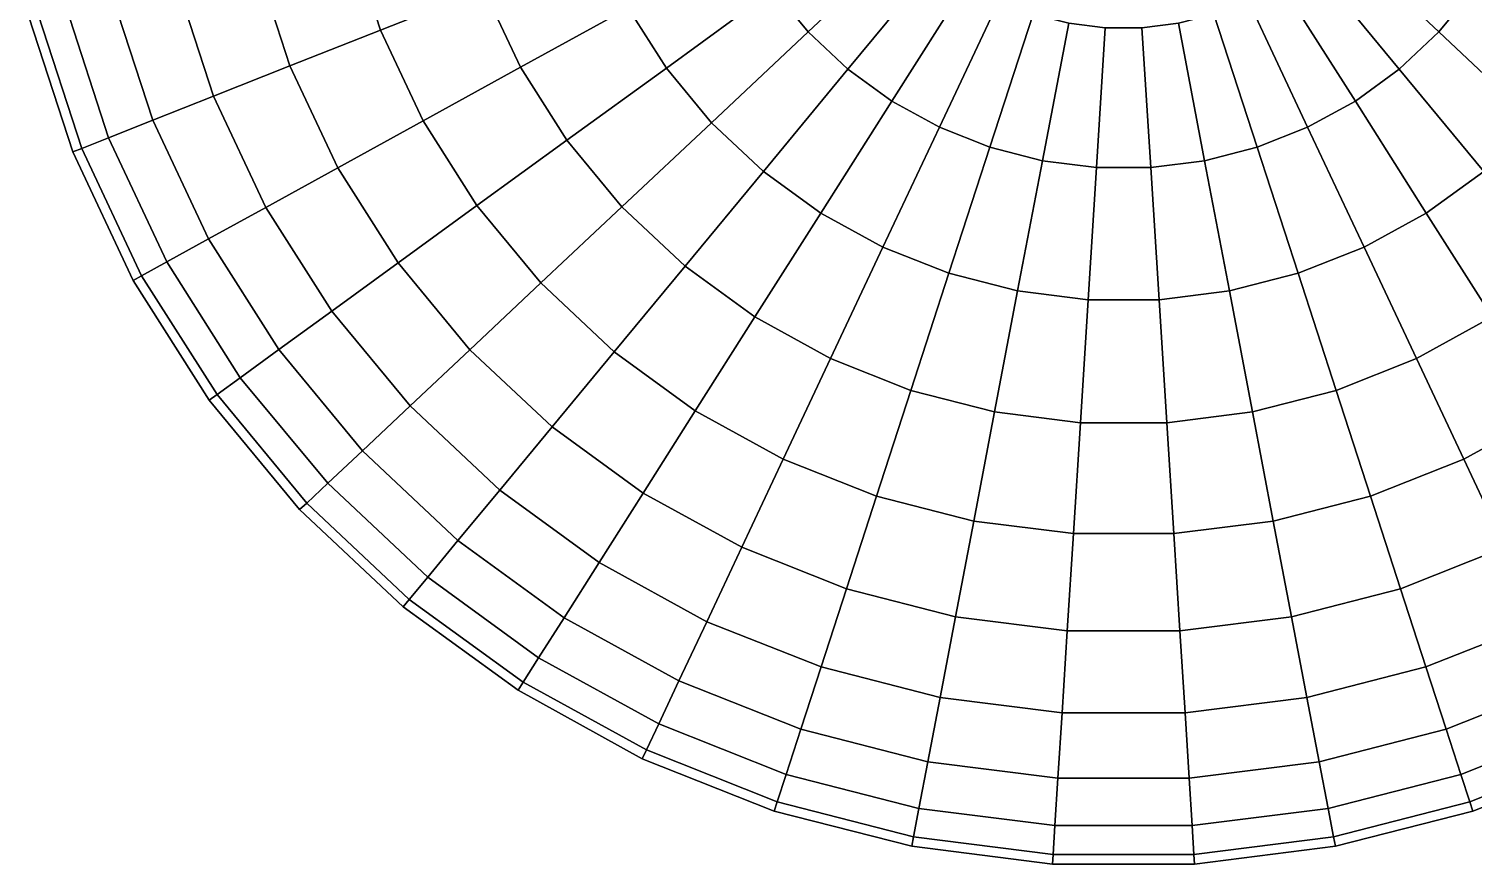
# Model space of a CAD drawing. Extents: x -1 to 5, y -1 to 5.
# Drawn here: x 3.031 to 4.309, y -0.998 to -0.259 of the extents above; entities that cross this region are included whole.
import ezdxf

# ---------------------------------------------------------------- set-up
doc = ezdxf.new("R2010")
doc.units = 0

msp = doc.modelspace()

# ---------------------------------------------------------------- linework, layer by layer
at = {"color": 100}
for points in [[(3.4104, -0.1514, 0.7934), (3.3151, -0.1759, 0.7071), (3.3425, -0.2603, 0.7071), (3.434, -0.2241, 0.7934)], [(3.3151, -0.1759, -0.7071), (3.4104, -0.1514, -0.7934), (3.434, -0.2241, -0.7934), (3.3425, -0.2603, -0.7071)], [(3.7906, -0.1521, 0.9659), (3.6904, -0.2249, 0.9239), (3.721, -0.262, 0.9239), (3.8113, -0.1772, 0.9659)], [(3.6904, -0.2249, -0.9239), (3.7906, -0.1521, -0.9659), (3.8113, -0.1772, -0.9659), (3.721, -0.262, -0.9239)], [(4.1887, -0.1772, 0.9659), (4.279, -0.262, 0.9239), (4.3096, -0.2249, 0.9239), (4.2094, -0.1521, 0.9659)], [(4.279, -0.262, -0.9239), (4.1887, -0.1772, -0.9659), (4.2094, -0.1521, -0.9659), (4.3096, -0.2249, -0.9239)], [(3.3151, -0.1759, 0.7071), (3.2316, -0.1973, 0.6088), (3.2624, -0.2921, 0.6088), (3.3425, -0.2603, 0.7071)], [(3.2316, -0.1973, -0.6088), (3.3151, -0.1759, -0.7071), (3.3425, -0.2603, -0.7071), (3.2624, -0.2921, -0.6088)], [(3.8113, -0.1772, 0.9659), (3.721, -0.262, 0.9239), (3.7561, -0.2949, 0.9239), (3.835, -0.1994, 0.9659)], [(3.721, -0.262, -0.9239), (3.8113, -0.1772, -0.9659), (3.835, -0.1994, -0.9659), (3.7561, -0.2949, -0.9239)], [(4.165, -0.1994, 0.9659), (4.2439, -0.2949, 0.9239), (4.279, -0.262, 0.9239), (4.1887, -0.1772, 0.9659)], [(4.2439, -0.2949, -0.9239), (4.165, -0.1994, -0.9659), (4.1887, -0.1772, -0.9659), (4.279, -0.262, -0.9239)], [(3.5351, -0.1841, 0.866), (3.434, -0.2241, 0.7934), (3.4665, -0.2933, 0.7934), (3.5618, -0.2409, 0.866)], [(3.434, -0.2241, -0.7934), (3.5351, -0.1841, -0.866), (3.5618, -0.2409, -0.866), (3.4665, -0.2933, -0.7934)], [(3.6647, -0.1844, 0.9239), (3.5618, -0.2409, 0.866), (3.5955, -0.2939, 0.866), (3.6904, -0.2249, 0.9239)], [(3.5618, -0.2409, -0.866), (3.6647, -0.1844, -0.9239), (3.6904, -0.2249, -0.9239), (3.5955, -0.2939, -0.866)], [(3.2316, -0.1973, 0.6088), (3.1612, -0.2154, 0.5), (3.1948, -0.3188, 0.5), (3.2624, -0.2921, 0.6088)], [(3.1612, -0.2154, -0.5), (3.2316, -0.1973, -0.6088), (3.2624, -0.2921, -0.6088), (3.1948, -0.3188, -0.5)], [(3.835, -0.1994, 0.9659), (3.7561, -0.2949, 0.9239), (3.7949, -0.3231, 0.9239), (3.8613, -0.2185, 0.9659)], [(3.7561, -0.2949, -0.9239), (3.835, -0.1994, -0.9659), (3.8613, -0.2185, -0.9659), (3.7949, -0.3231, -0.9239)], [(4.1387, -0.2185, 0.9659), (4.2051, -0.3231, 0.9239), (4.2439, -0.2949, 0.9239), (4.165, -0.1994, 0.9659)], [(4.2051, -0.3231, -0.9239), (4.1387, -0.2185, -0.9659), (4.165, -0.1994, -0.9659), (4.2439, -0.2949, -0.9239)], [(3.1612, -0.2154, 0.5), (3.1051, -0.2298, 0.3827), (3.141, -0.3401, 0.3827), (3.1948, -0.3188, 0.5)], [(3.1051, -0.2298, -0.3827), (3.1612, -0.2154, -0.5), (3.1948, -0.3188, -0.5), (3.141, -0.3401, -0.3827)], [(3.1051, -0.2298, 0.3827), (3.0644, -0.2402, 0.2588), (3.1019, -0.3556, 0.2588), (3.141, -0.3401, 0.3827)], [(3.0644, -0.2402, -0.2588), (3.1051, -0.2298, -0.3827), (3.141, -0.3401, -0.3827), (3.1019, -0.3556, -0.2588)], [(3.434, -0.2241, 0.7934), (3.3425, -0.2603, 0.7071), (3.3804, -0.3407, 0.7071), (3.4665, -0.2933, 0.7934)], [(3.3425, -0.2603, -0.7071), (3.434, -0.2241, -0.7934), (3.4665, -0.2933, -0.7934), (3.3804, -0.3407, -0.7071)], [(3.6904, -0.2249, 0.9239), (3.5955, -0.2939, 0.866), (3.6355, -0.3423, 0.866), (3.721, -0.262, 0.9239)], [(3.5955, -0.2939, -0.866), (3.6904, -0.2249, -0.9239), (3.721, -0.262, -0.9239), (3.6355, -0.3423, -0.866)], [(3.8613, -0.2185, 0.9659), (3.7949, -0.3231, 0.9239), (3.8371, -0.3463, 0.9239), (3.8898, -0.2342, 0.9659)], [(3.7949, -0.3231, -0.9239), (3.8613, -0.2185, -0.9659), (3.8898, -0.2342, -0.9659), (3.8371, -0.3463, -0.9239)], [(4.1102, -0.2342, 0.9659), (4.1629, -0.3463, 0.9239), (4.2051, -0.3231, 0.9239), (4.1387, -0.2185, 0.9659)], [(4.1629, -0.3463, -0.9239), (4.1102, -0.2342, -0.9659), (4.1387, -0.2185, -0.9659), (4.2051, -0.3231, -0.9239)], [(4.279, -0.262, 0.9239), (4.3645, -0.3423, 0.866), (4.4045, -0.2939, 0.866), (4.3096, -0.2249, 0.9239)], [(4.3645, -0.3423, -0.866), (4.279, -0.262, -0.9239), (4.3096, -0.2249, -0.9239), (4.4045, -0.2939, -0.866)], [(3.0644, -0.2402, 0.2588), (3.0397, -0.2466, 0.1305), (3.0782, -0.365, 0.1305), (3.1019, -0.3556, 0.2588)], [(3.0397, -0.2466, -0.1305), (3.0644, -0.2402, -0.2588), (3.1019, -0.3556, -0.2588), (3.0782, -0.365, -0.1305)], [(3.5618, -0.2409, 0.866), (3.4665, -0.2933, 0.7934), (3.5075, -0.3578, 0.7934), (3.5955, -0.2939, 0.866)], [(3.4665, -0.2933, -0.7934), (3.5618, -0.2409, -0.866), (3.5955, -0.2939, -0.866), (3.5075, -0.3578, -0.7934)], [(3.8898, -0.2342, 0.9659), (3.8371, -0.3463, 0.9239), (3.8817, -0.364, 0.9239), (3.92, -0.2462, 0.9659)], [(3.8371, -0.3463, -0.9239), (3.8898, -0.2342, -0.9659), (3.92, -0.2462, -0.9659), (3.8817, -0.364, -0.9239)], [(4.08, -0.2462, 0.9659), (4.1183, -0.364, 0.9239), (4.1629, -0.3463, 0.9239), (4.1102, -0.2342, 0.9659)], [(4.1183, -0.364, -0.9239), (4.08, -0.2462, -0.9659), (4.1102, -0.2342, -0.9659), (4.1629, -0.3463, -0.9239)], [(3.0397, -0.2466, 0.1305), (3.0314, -0.2487), (3.0702, -0.3681), (3.0782, -0.365, 0.1305)], [(3.0314, -0.2487), (3.0397, -0.2466, -0.1305), (3.0782, -0.365, -0.1305), (3.0702, -0.3681)], [(3.92, -0.2462, 0.9659), (3.8817, -0.364, 0.9239), (3.9283, -0.3759, 0.9239), (3.9515, -0.2542, 0.9659)], [(3.8817, -0.364, -0.9239), (3.92, -0.2462, -0.9659), (3.9515, -0.2542, -0.9659), (3.9283, -0.3759, -0.9239)], [(3.9515, -0.2542, 0.9659), (3.9283, -0.3759, 0.9239), (3.976, -0.3819, 0.9239), (3.9837, -0.2583, 0.9659)], [(3.9283, -0.3759, -0.9239), (3.9515, -0.2542, -0.9659), (3.9837, -0.2583, -0.9659), (3.976, -0.3819, -0.9239)], [(4.0163, -0.2583, 0.9659), (4.024, -0.3819, 0.9239), (4.0717, -0.3759, 0.9239), (4.0485, -0.2542, 0.9659)], [(4.024, -0.3819, -0.9239), (4.0163, -0.2583, -0.9659), (4.0485, -0.2542, -0.9659), (4.0717, -0.3759, -0.9239)], [(4.0485, -0.2542, 0.9659), (4.0717, -0.3759, 0.9239), (4.1183, -0.364, 0.9239), (4.08, -0.2462, 0.9659)], [(4.0717, -0.3759, -0.9239), (4.0485, -0.2542, -0.9659), (4.08, -0.2462, -0.9659), (4.1183, -0.364, -0.9239)], [(3.3425, -0.2603, 0.7071), (3.2624, -0.2921, 0.6088), (3.3048, -0.3822, 0.6088), (3.3804, -0.3407, 0.7071)], [(3.2624, -0.2921, -0.6088), (3.3425, -0.2603, -0.7071), (3.3804, -0.3407, -0.7071), (3.3048, -0.3822, -0.6088)], [(3.721, -0.262, 0.9239), (3.6355, -0.3423, 0.866), (3.6813, -0.3853, 0.866), (3.7561, -0.2949, 0.9239)], [(3.6355, -0.3423, -0.866), (3.721, -0.262, -0.9239), (3.7561, -0.2949, -0.9239), (3.6813, -0.3853, -0.866)], [(3.9837, -0.2583, 0.9659), (3.976, -0.3819, 0.9239), (4.024, -0.3819, 0.9239), (4.0163, -0.2583, 0.9659)], [(3.976, -0.3819, -0.9239), (3.9837, -0.2583, -0.9659), (4.0163, -0.2583, -0.9659), (4.024, -0.3819, -0.9239)], [(4.2439, -0.2949, 0.9239), (4.3187, -0.3853, 0.866), (4.3645, -0.3423, 0.866), (4.279, -0.262, 0.9239)], [(4.3187, -0.3853, -0.866), (4.2439, -0.2949, -0.9239), (4.279, -0.262, -0.9239), (4.3645, -0.3423, -0.866)], [(3.2624, -0.2921, 0.6088), (3.1948, -0.3188, 0.5), (3.2411, -0.4172, 0.5), (3.3048, -0.3822, 0.6088)], [(3.1948, -0.3188, -0.5), (3.2624, -0.2921, -0.6088), (3.3048, -0.3822, -0.6088), (3.2411, -0.4172, -0.5)], [(3.4665, -0.2933, 0.7934), (3.3804, -0.3407, 0.7071), (3.4279, -0.4156, 0.7071), (3.5075, -0.3578, 0.7934)], [(3.3804, -0.3407, -0.7071), (3.4665, -0.2933, -0.7934), (3.5075, -0.3578, -0.7934), (3.4279, -0.4156, -0.7071)], [(3.5955, -0.2939, 0.866), (3.5075, -0.3578, 0.7934), (3.5562, -0.4167, 0.7934), (3.6355, -0.3423, 0.866)], [(3.5075, -0.3578, -0.7934), (3.5955, -0.2939, -0.866), (3.6355, -0.3423, -0.866), (3.5562, -0.4167, -0.7934)], [(3.7561, -0.2949, 0.9239), (3.6813, -0.3853, 0.866), (3.7321, -0.4222, 0.866), (3.7949, -0.3231, 0.9239)], [(3.6813, -0.3853, -0.866), (3.7561, -0.2949, -0.9239), (3.7949, -0.3231, -0.9239), (3.7321, -0.4222, -0.866)], [(4.2051, -0.3231, 0.9239), (4.2679, -0.4222, 0.866), (4.3187, -0.3853, 0.866), (4.2439, -0.2949, 0.9239)], [(4.2679, -0.4222, -0.866), (4.2051, -0.3231, -0.9239), (4.2439, -0.2949, -0.9239), (4.3187, -0.3853, -0.866)], [(3.1948, -0.3188, 0.5), (3.141, -0.3401, 0.3827), (3.1904, -0.4451, 0.3827), (3.2411, -0.4172, 0.5)], [(3.141, -0.3401, -0.3827), (3.1948, -0.3188, -0.5), (3.2411, -0.4172, -0.5), (3.1904, -0.4451, -0.3827)], [(3.7949, -0.3231, 0.9239), (3.7321, -0.4222, 0.866), (3.7871, -0.4524, 0.866), (3.8371, -0.3463, 0.9239)], [(3.7321, -0.4222, -0.866), (3.7949, -0.3231, -0.9239), (3.8371, -0.3463, -0.9239), (3.7871, -0.4524, -0.866)], [(4.1629, -0.3463, 0.9239), (4.2129, -0.4524, 0.866), (4.2679, -0.4222, 0.866), (4.2051, -0.3231, 0.9239)], [(4.2129, -0.4524, -0.866), (4.1629, -0.3463, -0.9239), (4.2051, -0.3231, -0.9239), (4.2679, -0.4222, -0.866)], [(3.141, -0.3401, 0.3827), (3.1019, -0.3556, 0.2588), (3.1536, -0.4653, 0.2588), (3.1904, -0.4451, 0.3827)], [(3.1019, -0.3556, -0.2588), (3.141, -0.3401, -0.3827), (3.1904, -0.4451, -0.3827), (3.1536, -0.4653, -0.2588)], [(3.3804, -0.3407, 0.7071), (3.3048, -0.3822, 0.6088), (3.3582, -0.4663, 0.6088), (3.4279, -0.4156, 0.7071)], [(3.3048, -0.3822, -0.6088), (3.3804, -0.3407, -0.7071), (3.4279, -0.4156, -0.7071), (3.3582, -0.4663, -0.6088)], [(3.6355, -0.3423, 0.866), (3.5562, -0.4167, 0.7934), (3.612, -0.4691, 0.7934), (3.6813, -0.3853, 0.866)], [(3.5562, -0.4167, -0.7934), (3.6355, -0.3423, -0.866), (3.6813, -0.3853, -0.866), (3.612, -0.4691, -0.7934)], [(3.1019, -0.3556, 0.2588), (3.0782, -0.365, 0.1305), (3.1312, -0.4776, 0.1305), (3.1536, -0.4653, 0.2588)], [(3.0782, -0.365, -0.1305), (3.1019, -0.3556, -0.2588), (3.1536, -0.4653, -0.2588), (3.1312, -0.4776, -0.1305)], [(3.8371, -0.3463, 0.9239), (3.7871, -0.4524, 0.866), (3.8455, -0.4755, 0.866), (3.8817, -0.364, 0.9239)], [(3.7871, -0.4524, -0.866), (3.8371, -0.3463, -0.9239), (3.8817, -0.364, -0.9239), (3.8455, -0.4755, -0.866)], [(4.1183, -0.364, 0.9239), (4.1545, -0.4755, 0.866), (4.2129, -0.4524, 0.866), (4.1629, -0.3463, 0.9239)], [(4.1545, -0.4755, -0.866), (4.1183, -0.364, -0.9239), (4.1629, -0.3463, -0.9239), (4.2129, -0.4524, -0.866)], [(3.0782, -0.365, 0.1305), (3.0702, -0.3681), (3.1237, -0.4818), (3.1312, -0.4776, 0.1305)], [(3.0702, -0.3681), (3.0782, -0.365, -0.1305), (3.1312, -0.4776, -0.1305), (3.1237, -0.4818)], [(3.5075, -0.3578, 0.7934), (3.4279, -0.4156, 0.7071), (3.4845, -0.484, 0.7071), (3.5562, -0.4167, 0.7934)], [(3.4279, -0.4156, -0.7071), (3.5075, -0.3578, -0.7934), (3.5562, -0.4167, -0.7934), (3.4845, -0.484, -0.7071)], [(3.8817, -0.364, 0.9239), (3.8455, -0.4755, 0.866), (3.9063, -0.4911, 0.866), (3.9283, -0.3759, 0.9239)], [(3.8455, -0.4755, -0.866), (3.8817, -0.364, -0.9239), (3.9283, -0.3759, -0.9239), (3.9063, -0.4911, -0.866)], [(4.0717, -0.3759, 0.9239), (4.0937, -0.4911, 0.866), (4.1545, -0.4755, 0.866), (4.1183, -0.364, 0.9239)], [(4.0937, -0.4911, -0.866), (4.0717, -0.3759, -0.9239), (4.1183, -0.364, -0.9239), (4.1545, -0.4755, -0.866)], [(3.3048, -0.3822, 0.6088), (3.2411, -0.4172, 0.5), (3.2994, -0.509, 0.5), (3.3582, -0.4663, 0.6088)], [(3.2411, -0.4172, -0.5), (3.3048, -0.3822, -0.6088), (3.3582, -0.4663, -0.6088), (3.2994, -0.509, -0.5)], [(3.9283, -0.3759, 0.9239), (3.9063, -0.4911, 0.866), (3.9686, -0.499, 0.866), (3.976, -0.3819, 0.9239)], [(3.9063, -0.4911, -0.866), (3.9283, -0.3759, -0.9239), (3.976, -0.3819, -0.9239), (3.9686, -0.499, -0.866)], [(3.976, -0.3819, 0.9239), (3.9686, -0.499, 0.866), (4.0314, -0.499, 0.866), (4.024, -0.3819, 0.9239)], [(3.9686, -0.499, -0.866), (3.976, -0.3819, -0.9239), (4.024, -0.3819, -0.9239), (4.0314, -0.499, -0.866)], [(4.024, -0.3819, 0.9239), (4.0314, -0.499, 0.866), (4.0937, -0.4911, 0.866), (4.0717, -0.3759, 0.9239)], [(4.0314, -0.499, -0.866), (4.024, -0.3819, -0.9239), (4.0717, -0.3759, -0.9239), (4.0937, -0.4911, -0.866)], [(3.6813, -0.3853, 0.866), (3.612, -0.4691, 0.7934), (3.6738, -0.514, 0.7934), (3.7321, -0.4222, 0.866)], [(3.612, -0.4691, -0.7934), (3.6813, -0.3853, -0.866), (3.7321, -0.4222, -0.866), (3.6738, -0.514, -0.7934)], [(4.2679, -0.4222, 0.866), (4.3262, -0.514, 0.7934), (4.388, -0.4691, 0.7934), (4.3187, -0.3853, 0.866)], [(4.3262, -0.514, -0.7934), (4.2679, -0.4222, -0.866), (4.3187, -0.3853, -0.866), (4.388, -0.4691, -0.7934)], [(3.2411, -0.4172, 0.5), (3.1904, -0.4451, 0.3827), (3.2526, -0.543, 0.3827), (3.2994, -0.509, 0.5)], [(3.1904, -0.4451, -0.3827), (3.2411, -0.4172, -0.5), (3.2994, -0.509, -0.5), (3.2526, -0.543, -0.3827)], [(3.4279, -0.4156, 0.7071), (3.3582, -0.4663, 0.6088), (3.4217, -0.5431, 0.6088), (3.4845, -0.484, 0.7071)], [(3.3582, -0.4663, -0.6088), (3.4279, -0.4156, -0.7071), (3.4845, -0.484, -0.7071), (3.4217, -0.5431, -0.6088)], [(3.5562, -0.4167, 0.7934), (3.4845, -0.484, 0.7071), (3.5493, -0.5448, 0.7071), (3.612, -0.4691, 0.7934)], [(3.4845, -0.484, -0.7071), (3.5562, -0.4167, -0.7934), (3.612, -0.4691, -0.7934), (3.5493, -0.5448, -0.7071)], [(3.7321, -0.4222, 0.866), (3.6738, -0.514, 0.7934), (3.7408, -0.5508, 0.7934), (3.7871, -0.4524, 0.866)], [(3.6738, -0.514, -0.7934), (3.7321, -0.4222, -0.866), (3.7871, -0.4524, -0.866), (3.7408, -0.5508, -0.7934)], [(4.2129, -0.4524, 0.866), (4.2592, -0.5508, 0.7934), (4.3262, -0.514, 0.7934), (4.2679, -0.4222, 0.866)], [(4.2592, -0.5508, -0.7934), (4.2129, -0.4524, -0.866), (4.2679, -0.4222, -0.866), (4.3262, -0.514, -0.7934)], [(3.1904, -0.4451, 0.3827), (3.1536, -0.4653, 0.2588), (3.2185, -0.5678, 0.2588), (3.2526, -0.543, 0.3827)], [(3.1536, -0.4653, -0.2588), (3.1904, -0.4451, -0.3827), (3.2526, -0.543, -0.3827), (3.2185, -0.5678, -0.2588)], [(3.7871, -0.4524, 0.866), (3.7408, -0.5508, 0.7934), (3.8119, -0.579, 0.7934), (3.8455, -0.4755, 0.866)], [(3.7408, -0.5508, -0.7934), (3.7871, -0.4524, -0.866), (3.8455, -0.4755, -0.866), (3.8119, -0.579, -0.7934)], [(4.1545, -0.4755, 0.866), (4.1881, -0.579, 0.7934), (4.2592, -0.5508, 0.7934), (4.2129, -0.4524, 0.866)], [(4.1881, -0.579, -0.7934), (4.1545, -0.4755, -0.866), (4.2129, -0.4524, -0.866), (4.2592, -0.5508, -0.7934)], [(3.1536, -0.4653, 0.2588), (3.1312, -0.4776, 0.1305), (3.1979, -0.5828, 0.1305), (3.2185, -0.5678, 0.2588)], [(3.1312, -0.4776, -0.1305), (3.1536, -0.4653, -0.2588), (3.2185, -0.5678, -0.2588), (3.1979, -0.5828, -0.1305)], [(3.3582, -0.4663, 0.6088), (3.2994, -0.509, 0.5), (3.3687, -0.5928, 0.5), (3.4217, -0.5431, 0.6088)], [(3.2994, -0.509, -0.5), (3.3582, -0.4663, -0.6088), (3.4217, -0.5431, -0.6088), (3.3687, -0.5928, -0.5)], [(3.612, -0.4691, 0.7934), (3.5493, -0.5448, 0.7071), (3.6211, -0.597, 0.7071), (3.6738, -0.514, 0.7934)], [(3.5493, -0.5448, -0.7071), (3.612, -0.4691, -0.7934), (3.6738, -0.514, -0.7934), (3.6211, -0.597, -0.7071)], [(3.1312, -0.4776, 0.1305), (3.1237, -0.4818), (3.191, -0.5878), (3.1979, -0.5828, 0.1305)], [(3.1237, -0.4818), (3.1312, -0.4776, -0.1305), (3.1979, -0.5828, -0.1305), (3.191, -0.5878)], [(3.4845, -0.484, 0.7071), (3.4217, -0.5431, 0.6088), (3.4943, -0.6113, 0.6088), (3.5493, -0.5448, 0.7071)], [(3.4217, -0.5431, -0.6088), (3.4845, -0.484, -0.7071), (3.5493, -0.5448, -0.7071), (3.4943, -0.6113, -0.6088)], [(3.8455, -0.4755, 0.866), (3.8119, -0.579, 0.7934), (3.8859, -0.598, 0.7934), (3.9063, -0.4911, 0.866)], [(3.8119, -0.579, -0.7934), (3.8455, -0.4755, -0.866), (3.9063, -0.4911, -0.866), (3.8859, -0.598, -0.7934)], [(4.0937, -0.4911, 0.866), (4.1141, -0.598, 0.7934), (4.1881, -0.579, 0.7934), (4.1545, -0.4755, 0.866)], [(4.1141, -0.598, -0.7934), (4.0937, -0.4911, -0.866), (4.1545, -0.4755, -0.866), (4.1881, -0.579, -0.7934)], [(3.9063, -0.4911, 0.866), (3.8859, -0.598, 0.7934), (3.9618, -0.6076, 0.7934), (3.9686, -0.499, 0.866)], [(3.8859, -0.598, -0.7934), (3.9063, -0.4911, -0.866), (3.9686, -0.499, -0.866), (3.9618, -0.6076, -0.7934)], [(4.0314, -0.499, 0.866), (4.0382, -0.6076, 0.7934), (4.1141, -0.598, 0.7934), (4.0937, -0.4911, 0.866)], [(4.0382, -0.6076, -0.7934), (4.0314, -0.499, -0.866), (4.0937, -0.4911, -0.866), (4.1141, -0.598, -0.7934)], [(3.2994, -0.509, 0.5), (3.2526, -0.543, 0.3827), (3.3265, -0.6324, 0.3827), (3.3687, -0.5928, 0.5)], [(3.2526, -0.543, -0.3827), (3.2994, -0.509, -0.5), (3.3687, -0.5928, -0.5), (3.3265, -0.6324, -0.3827)], [(3.9686, -0.499, 0.866), (3.9618, -0.6076, 0.7934), (4.0382, -0.6076, 0.7934), (4.0314, -0.499, 0.866)], [(3.9618, -0.6076, -0.7934), (3.9686, -0.499, -0.866), (4.0314, -0.499, -0.866), (4.0382, -0.6076, -0.7934)], [(3.6738, -0.514, 0.7934), (3.6211, -0.597, 0.7071), (3.6989, -0.6398, 0.7071), (3.7408, -0.5508, 0.7934)], [(3.6211, -0.597, -0.7071), (3.6738, -0.514, -0.7934), (3.7408, -0.5508, -0.7934), (3.6989, -0.6398, -0.7071)], [(4.2592, -0.5508, 0.7934), (4.3011, -0.6398, 0.7071), (4.3789, -0.597, 0.7071), (4.3262, -0.514, 0.7934)], [(4.3011, -0.6398, -0.7071), (4.2592, -0.5508, -0.7934), (4.3262, -0.514, -0.7934), (4.3789, -0.597, -0.7071)], [(3.2526, -0.543, 0.3827), (3.2185, -0.5678, 0.2588), (3.2959, -0.6612, 0.2588), (3.3265, -0.6324, 0.3827)], [(3.2185, -0.5678, -0.2588), (3.2526, -0.543, -0.3827), (3.3265, -0.6324, -0.3827), (3.2959, -0.6612, -0.2588)], [(3.4217, -0.5431, 0.6088), (3.3687, -0.5928, 0.5), (3.448, -0.6673, 0.5), (3.4943, -0.6113, 0.6088)], [(3.3687, -0.5928, -0.5), (3.4217, -0.5431, -0.6088), (3.4943, -0.6113, -0.6088), (3.448, -0.6673, -0.5)], [(3.5493, -0.5448, 0.7071), (3.4943, -0.6113, 0.6088), (3.5749, -0.6699, 0.6088), (3.6211, -0.597, 0.7071)], [(3.4943, -0.6113, -0.6088), (3.5493, -0.5448, -0.7071), (3.6211, -0.597, -0.7071), (3.5749, -0.6699, -0.6088)], [(3.7408, -0.5508, 0.7934), (3.6989, -0.6398, 0.7071), (3.7815, -0.6725, 0.7071), (3.8119, -0.579, 0.7934)], [(3.6989, -0.6398, -0.7071), (3.7408, -0.5508, -0.7934), (3.8119, -0.579, -0.7934), (3.7815, -0.6725, -0.7071)], [(4.1881, -0.579, 0.7934), (4.2185, -0.6725, 0.7071), (4.3011, -0.6398, 0.7071), (4.2592, -0.5508, 0.7934)], [(4.2185, -0.6725, -0.7071), (4.1881, -0.579, -0.7934), (4.2592, -0.5508, -0.7934), (4.3011, -0.6398, -0.7071)], [(3.2185, -0.5678, 0.2588), (3.1979, -0.5828, 0.1305), (3.2773, -0.6787, 0.1305), (3.2959, -0.6612, 0.2588)], [(3.1979, -0.5828, -0.1305), (3.2185, -0.5678, -0.2588), (3.2959, -0.6612, -0.2588), (3.2773, -0.6787, -0.1305)], [(3.1979, -0.5828, 0.1305), (3.191, -0.5878), (3.271, -0.6845), (3.2773, -0.6787, 0.1305)], [(3.191, -0.5878), (3.1979, -0.5828, -0.1305), (3.2773, -0.6787, -0.1305), (3.271, -0.6845)], [(3.8119, -0.579, 0.7934), (3.7815, -0.6725, 0.7071), (3.8675, -0.6946, 0.7071), (3.8859, -0.598, 0.7934)], [(3.7815, -0.6725, -0.7071), (3.8119, -0.579, -0.7934), (3.8859, -0.598, -0.7934), (3.8675, -0.6946, -0.7071)], [(4.1141, -0.598, 0.7934), (4.1325, -0.6946, 0.7071), (4.2185, -0.6725, 0.7071), (4.1881, -0.579, 0.7934)], [(4.1325, -0.6946, -0.7071), (4.1141, -0.598, -0.7934), (4.1881, -0.579, -0.7934), (4.2185, -0.6725, -0.7071)], [(3.3687, -0.5928, 0.5), (3.3265, -0.6324, 0.3827), (3.4111, -0.7119, 0.3827), (3.448, -0.6673, 0.5)], [(3.3265, -0.6324, -0.3827), (3.3687, -0.5928, -0.5), (3.448, -0.6673, -0.5), (3.4111, -0.7119, -0.3827)], [(3.6211, -0.597, 0.7071), (3.5749, -0.6699, 0.6088), (3.6622, -0.7178, 0.6088), (3.6989, -0.6398, 0.7071)], [(3.5749, -0.6699, -0.6088), (3.6211, -0.597, -0.7071), (3.6989, -0.6398, -0.7071), (3.6622, -0.7178, -0.6088)], [(3.8859, -0.598, 0.7934), (3.8675, -0.6946, 0.7071), (3.9556, -0.7057, 0.7071), (3.9618, -0.6076, 0.7934)], [(3.8675, -0.6946, -0.7071), (3.8859, -0.598, -0.7934), (3.9618, -0.6076, -0.7934), (3.9556, -0.7057, -0.7071)], [(4.0382, -0.6076, 0.7934), (4.0444, -0.7057, 0.7071), (4.1325, -0.6946, 0.7071), (4.1141, -0.598, 0.7934)], [(4.0444, -0.7057, -0.7071), (4.0382, -0.6076, -0.7934), (4.1141, -0.598, -0.7934), (4.1325, -0.6946, -0.7071)], [(4.3011, -0.6398, 0.7071), (4.3378, -0.7178, 0.6088), (4.4251, -0.6699, 0.6088), (4.3789, -0.597, 0.7071)], [(4.3378, -0.7178, -0.6088), (4.3011, -0.6398, -0.7071), (4.3789, -0.597, -0.7071), (4.4251, -0.6699, -0.6088)], [(3.4943, -0.6113, 0.6088), (3.448, -0.6673, 0.5), (3.536, -0.7312, 0.5), (3.5749, -0.6699, 0.6088)], [(3.448, -0.6673, -0.5), (3.4943, -0.6113, -0.6088), (3.5749, -0.6699, -0.6088), (3.536, -0.7312, -0.5)], [(3.9618, -0.6076, 0.7934), (3.9556, -0.7057, 0.7071), (4.0444, -0.7057, 0.7071), (4.0382, -0.6076, 0.7934)], [(3.9556, -0.7057, -0.7071), (3.9618, -0.6076, -0.7934), (4.0382, -0.6076, -0.7934), (4.0444, -0.7057, -0.7071)], [(3.3265, -0.6324, 0.3827), (3.2959, -0.6612, 0.2588), (3.3843, -0.7443, 0.2588), (3.4111, -0.7119, 0.3827)], [(3.2959, -0.6612, -0.2588), (3.3265, -0.6324, -0.3827), (3.4111, -0.7119, -0.3827), (3.3843, -0.7443, -0.2588)], [(3.6989, -0.6398, 0.7071), (3.6622, -0.7178, 0.6088), (3.7548, -0.7545, 0.6088), (3.7815, -0.6725, 0.7071)], [(3.6622, -0.7178, -0.6088), (3.6989, -0.6398, -0.7071), (3.7815, -0.6725, -0.7071), (3.7548, -0.7545, -0.6088)], [(4.2185, -0.6725, 0.7071), (4.2452, -0.7545, 0.6088), (4.3378, -0.7178, 0.6088), (4.3011, -0.6398, 0.7071)], [(4.2452, -0.7545, -0.6088), (4.2185, -0.6725, -0.7071), (4.3011, -0.6398, -0.7071), (4.3378, -0.7178, -0.6088)], [(3.2959, -0.6612, 0.2588), (3.2773, -0.6787, 0.1305), (3.368, -0.7639, 0.1305), (3.3843, -0.7443, 0.2588)], [(3.2773, -0.6787, -0.1305), (3.2959, -0.6612, -0.2588), (3.3843, -0.7443, -0.2588), (3.368, -0.7639, -0.1305)], [(3.448, -0.6673, 0.5), (3.4111, -0.7119, 0.3827), (3.505, -0.7801, 0.3827), (3.536, -0.7312, 0.5)], [(3.4111, -0.7119, -0.3827), (3.448, -0.6673, -0.5), (3.536, -0.7312, -0.5), (3.505, -0.7801, -0.3827)], [(3.5749, -0.6699, 0.6088), (3.536, -0.7312, 0.5), (3.6313, -0.7836, 0.5), (3.6622, -0.7178, 0.6088)], [(3.536, -0.7312, -0.5), (3.5749, -0.6699, -0.6088), (3.6622, -0.7178, -0.6088), (3.6313, -0.7836, -0.5)], [(3.7815, -0.6725, 0.7071), (3.7548, -0.7545, 0.6088), (3.8513, -0.7793, 0.6088), (3.8675, -0.6946, 0.7071)], [(3.7548, -0.7545, -0.6088), (3.7815, -0.6725, -0.7071), (3.8675, -0.6946, -0.7071), (3.8513, -0.7793, -0.6088)], [(4.1325, -0.6946, 0.7071), (4.1487, -0.7793, 0.6088), (4.2452, -0.7545, 0.6088), (4.2185, -0.6725, 0.7071)], [(4.1487, -0.7793, -0.6088), (4.1325, -0.6946, -0.7071), (4.2185, -0.6725, -0.7071), (4.2452, -0.7545, -0.6088)], [(3.2773, -0.6787, 0.1305), (3.271, -0.6845), (3.3626, -0.7705), (3.368, -0.7639, 0.1305)], [(3.271, -0.6845), (3.2773, -0.6787, -0.1305), (3.368, -0.7639, -0.1305), (3.3626, -0.7705)], [(3.8675, -0.6946, 0.7071), (3.8513, -0.7793, 0.6088), (3.9502, -0.7918, 0.6088), (3.9556, -0.7057, 0.7071)], [(3.8513, -0.7793, -0.6088), (3.8675, -0.6946, -0.7071), (3.9556, -0.7057, -0.7071), (3.9502, -0.7918, -0.6088)], [(4.0444, -0.7057, 0.7071), (4.0498, -0.7918, 0.6088), (4.1487, -0.7793, 0.6088), (4.1325, -0.6946, 0.7071)], [(4.0498, -0.7918, -0.6088), (4.0444, -0.7057, -0.7071), (4.1325, -0.6946, -0.7071), (4.1487, -0.7793, -0.6088)], [(3.4111, -0.7119, 0.3827), (3.3843, -0.7443, 0.2588), (3.4824, -0.8156, 0.2588), (3.505, -0.7801, 0.3827)], [(3.3843, -0.7443, -0.2588), (3.4111, -0.7119, -0.3827), (3.505, -0.7801, -0.3827), (3.4824, -0.8156, -0.2588)], [(3.9556, -0.7057, 0.7071), (3.9502, -0.7918, 0.6088), (4.0498, -0.7918, 0.6088), (4.0444, -0.7057, 0.7071)], [(3.9502, -0.7918, -0.6088), (3.9556, -0.7057, -0.7071), (4.0444, -0.7057, -0.7071), (4.0498, -0.7918, -0.6088)], [(3.6622, -0.7178, 0.6088), (3.6313, -0.7836, 0.5), (3.7324, -0.8236, 0.5), (3.7548, -0.7545, 0.6088)], [(3.6313, -0.7836, -0.5), (3.6622, -0.7178, -0.6088), (3.7548, -0.7545, -0.6088), (3.7324, -0.8236, -0.5)], [(4.2452, -0.7545, 0.6088), (4.2676, -0.8236, 0.5), (4.3687, -0.7836, 0.5), (4.3378, -0.7178, 0.6088)], [(4.2676, -0.8236, -0.5), (4.2452, -0.7545, -0.6088), (4.3378, -0.7178, -0.6088), (4.3687, -0.7836, -0.5)], [(3.536, -0.7312, 0.5), (3.505, -0.7801, 0.3827), (3.6066, -0.836, 0.3827), (3.6313, -0.7836, 0.5)], [(3.505, -0.7801, -0.3827), (3.536, -0.7312, -0.5), (3.6313, -0.7836, -0.5), (3.6066, -0.836, -0.3827)], [(3.3843, -0.7443, 0.2588), (3.368, -0.7639, 0.1305), (3.4688, -0.8371, 0.1305), (3.4824, -0.8156, 0.2588)], [(3.368, -0.7639, -0.1305), (3.3843, -0.7443, -0.2588), (3.4824, -0.8156, -0.2588), (3.4688, -0.8371, -0.1305)], [(3.368, -0.7639, 0.1305), (3.3626, -0.7705), (3.4642, -0.8443), (3.4688, -0.8371, 0.1305)], [(3.3626, -0.7705), (3.368, -0.7639, -0.1305), (3.4688, -0.8371, -0.1305), (3.4642, -0.8443)], [(3.7548, -0.7545, 0.6088), (3.7324, -0.8236, 0.5), (3.8377, -0.8507, 0.5), (3.8513, -0.7793, 0.6088)], [(3.7324, -0.8236, -0.5), (3.7548, -0.7545, -0.6088), (3.8513, -0.7793, -0.6088), (3.8377, -0.8507, -0.5)], [(4.1487, -0.7793, 0.6088), (4.1623, -0.8507, 0.5), (4.2676, -0.8236, 0.5), (4.2452, -0.7545, 0.6088)], [(4.1623, -0.8507, -0.5), (4.1487, -0.7793, -0.6088), (4.2452, -0.7545, -0.6088), (4.2676, -0.8236, -0.5)], [(3.8513, -0.7793, 0.6088), (3.8377, -0.8507, 0.5), (3.9456, -0.8643, 0.5), (3.9502, -0.7918, 0.6088)], [(3.8377, -0.8507, -0.5), (3.8513, -0.7793, -0.6088), (3.9502, -0.7918, -0.6088), (3.9456, -0.8643, -0.5)], [(4.0498, -0.7918, 0.6088), (4.0544, -0.8643, 0.5), (4.1623, -0.8507, 0.5), (4.1487, -0.7793, 0.6088)], [(4.0544, -0.8643, -0.5), (4.0498, -0.7918, -0.6088), (4.1487, -0.7793, -0.6088), (4.1623, -0.8507, -0.5)], [(3.505, -0.7801, 0.3827), (3.4824, -0.8156, 0.2588), (3.5887, -0.874, 0.2588), (3.6066, -0.836, 0.3827)], [(3.4824, -0.8156, -0.2588), (3.505, -0.7801, -0.3827), (3.6066, -0.836, -0.3827), (3.5887, -0.874, -0.2588)], [(3.6313, -0.7836, 0.5), (3.6066, -0.836, 0.3827), (3.7145, -0.8787, 0.3827), (3.7324, -0.8236, 0.5)], [(3.6066, -0.836, -0.3827), (3.6313, -0.7836, -0.5), (3.7324, -0.8236, -0.5), (3.7145, -0.8787, -0.3827)], [(3.9502, -0.7918, 0.6088), (3.9456, -0.8643, 0.5), (4.0544, -0.8643, 0.5), (4.0498, -0.7918, 0.6088)], [(3.9456, -0.8643, -0.5), (3.9502, -0.7918, -0.6088), (4.0498, -0.7918, -0.6088), (4.0544, -0.8643, -0.5)], [(4.2676, -0.8236, 0.5), (4.2855, -0.8787, 0.3827), (4.3934, -0.836, 0.3827), (4.3687, -0.7836, 0.5)], [(4.2855, -0.8787, -0.3827), (4.2676, -0.8236, -0.5), (4.3687, -0.7836, -0.5), (4.3934, -0.836, -0.3827)], [(3.4824, -0.8156, 0.2588), (3.4688, -0.8371, 0.1305), (3.5779, -0.8971, 0.1305), (3.5887, -0.874, 0.2588)], [(3.4688, -0.8371, -0.1305), (3.4824, -0.8156, -0.2588), (3.5887, -0.874, -0.2588), (3.5779, -0.8971, -0.1305)], [(3.7324, -0.8236, 0.5), (3.7145, -0.8787, 0.3827), (3.8269, -0.9075, 0.3827), (3.8377, -0.8507, 0.5)], [(3.7145, -0.8787, -0.3827), (3.7324, -0.8236, -0.5), (3.8377, -0.8507, -0.5), (3.8269, -0.9075, -0.3827)], [(4.1623, -0.8507, 0.5), (4.1731, -0.9075, 0.3827), (4.2855, -0.8787, 0.3827), (4.2676, -0.8236, 0.5)], [(4.1731, -0.9075, -0.3827), (4.1623, -0.8507, -0.5), (4.2676, -0.8236, -0.5), (4.2855, -0.8787, -0.3827)], [(3.4688, -0.8371, 0.1305), (3.4642, -0.8443), (3.5742, -0.9048), (3.5779, -0.8971, 0.1305)], [(3.4642, -0.8443), (3.4688, -0.8371, -0.1305), (3.5779, -0.8971, -0.1305), (3.5742, -0.9048)], [(3.6066, -0.836, 0.3827), (3.5887, -0.874, 0.2588), (3.7015, -0.9187, 0.2588), (3.7145, -0.8787, 0.3827)], [(3.5887, -0.874, -0.2588), (3.6066, -0.836, -0.3827), (3.7145, -0.8787, -0.3827), (3.7015, -0.9187, -0.2588)], [(4.2855, -0.8787, 0.3827), (4.2985, -0.9187, 0.2588), (4.4113, -0.874, 0.2588), (4.3934, -0.836, 0.3827)], [(4.2985, -0.9187, -0.2588), (4.2855, -0.8787, -0.3827), (4.3934, -0.836, -0.3827), (4.4113, -0.874, -0.2588)], [(3.8377, -0.8507, 0.5), (3.8269, -0.9075, 0.3827), (3.942, -0.9221, 0.3827), (3.9456, -0.8643, 0.5)], [(3.8269, -0.9075, -0.3827), (3.8377, -0.8507, -0.5), (3.9456, -0.8643, -0.5), (3.942, -0.9221, -0.3827)], [(4.0544, -0.8643, 0.5), (4.058, -0.9221, 0.3827), (4.1731, -0.9075, 0.3827), (4.1623, -0.8507, 0.5)], [(4.058, -0.9221, -0.3827), (4.0544, -0.8643, -0.5), (4.1623, -0.8507, -0.5), (4.1731, -0.9075, -0.3827)], [(3.9456, -0.8643, 0.5), (3.942, -0.9221, 0.3827), (4.058, -0.9221, 0.3827), (4.0544, -0.8643, 0.5)], [(3.942, -0.9221, -0.3827), (3.9456, -0.8643, -0.5), (4.0544, -0.8643, -0.5), (4.058, -0.9221, -0.3827)], [(3.5887, -0.874, 0.2588), (3.5779, -0.8971, 0.1305), (3.6936, -0.9429, 0.1305), (3.7015, -0.9187, 0.2588)], [(3.5779, -0.8971, -0.1305), (3.5887, -0.874, -0.2588), (3.7015, -0.9187, -0.2588), (3.6936, -0.9429, -0.1305)], [(3.7145, -0.8787, 0.3827), (3.7015, -0.9187, 0.2588), (3.819, -0.9488, 0.2588), (3.8269, -0.9075, 0.3827)], [(3.7015, -0.9187, -0.2588), (3.7145, -0.8787, -0.3827), (3.8269, -0.9075, -0.3827), (3.819, -0.9488, -0.2588)], [(4.1731, -0.9075, 0.3827), (4.181, -0.9488, 0.2588), (4.2985, -0.9187, 0.2588), (4.2855, -0.8787, 0.3827)], [(4.181, -0.9488, -0.2588), (4.1731, -0.9075, -0.3827), (4.2855, -0.8787, -0.3827), (4.2985, -0.9187, -0.2588)], [(4.2985, -0.9187, 0.2588), (4.3064, -0.9429, 0.1305), (4.4221, -0.8971, 0.1305), (4.4113, -0.874, 0.2588)], [(4.3064, -0.9429, -0.1305), (4.2985, -0.9187, -0.2588), (4.4113, -0.874, -0.2588), (4.4221, -0.8971, -0.1305)], [(3.5779, -0.8971, 0.1305), (3.5742, -0.9048), (3.691, -0.9511), (3.6936, -0.9429, 0.1305)], [(3.5742, -0.9048), (3.5779, -0.8971, -0.1305), (3.6936, -0.9429, -0.1305), (3.691, -0.9511)], [(4.3064, -0.9429, 0.1305), (4.309, -0.9511), (4.4258, -0.9048), (4.4221, -0.8971, 0.1305)], [(4.309, -0.9511), (4.3064, -0.9429, -0.1305), (4.4221, -0.8971, -0.1305), (4.4258, -0.9048)], [(3.7015, -0.9187, 0.2588), (3.6936, -0.9429, 0.1305), (3.8142, -0.9739, 0.1305), (3.819, -0.9488, 0.2588)], [(3.6936, -0.9429, -0.1305), (3.7015, -0.9187, -0.2588), (3.819, -0.9488, -0.2588), (3.8142, -0.9739, -0.1305)], [(3.8269, -0.9075, 0.3827), (3.819, -0.9488, 0.2588), (3.9393, -0.964, 0.2588), (3.942, -0.9221, 0.3827)], [(3.819, -0.9488, -0.2588), (3.8269, -0.9075, -0.3827), (3.942, -0.9221, -0.3827), (3.9393, -0.964, -0.2588)], [(4.058, -0.9221, 0.3827), (4.0607, -0.964, 0.2588), (4.181, -0.9488, 0.2588), (4.1731, -0.9075, 0.3827)], [(4.0607, -0.964, -0.2588), (4.058, -0.9221, -0.3827), (4.1731, -0.9075, -0.3827), (4.181, -0.9488, -0.2588)], [(4.181, -0.9488, 0.2588), (4.1858, -0.9739, 0.1305), (4.3064, -0.9429, 0.1305), (4.2985, -0.9187, 0.2588)], [(4.1858, -0.9739, -0.1305), (4.181, -0.9488, -0.2588), (4.2985, -0.9187, -0.2588), (4.3064, -0.9429, -0.1305)], [(3.942, -0.9221, 0.3827), (3.9393, -0.964, 0.2588), (4.0607, -0.964, 0.2588), (4.058, -0.9221, 0.3827)], [(3.9393, -0.964, -0.2588), (3.942, -0.9221, -0.3827), (4.058, -0.9221, -0.3827), (4.0607, -0.964, -0.2588)], [(3.6936, -0.9429, 0.1305), (3.691, -0.9511), (3.8126, -0.9823), (3.8142, -0.9739, 0.1305)], [(3.691, -0.9511), (3.6936, -0.9429, -0.1305), (3.8142, -0.9739, -0.1305), (3.8126, -0.9823)], [(4.1858, -0.9739, 0.1305), (4.1874, -0.9823), (4.309, -0.9511), (4.3064, -0.9429, 0.1305)], [(4.1874, -0.9823), (4.1858, -0.9739, -0.1305), (4.3064, -0.9429, -0.1305), (4.309, -0.9511)], [(3.819, -0.9488, 0.2588), (3.8142, -0.9739, 0.1305), (3.9377, -0.9895, 0.1305), (3.9393, -0.964, 0.2588)], [(3.8142, -0.9739, -0.1305), (3.819, -0.9488, -0.2588), (3.9393, -0.964, -0.2588), (3.9377, -0.9895, -0.1305)], [(4.0607, -0.964, 0.2588), (4.0623, -0.9895, 0.1305), (4.1858, -0.9739, 0.1305), (4.181, -0.9488, 0.2588)], [(4.0623, -0.9895, -0.1305), (4.0607, -0.964, -0.2588), (4.181, -0.9488, -0.2588), (4.1858, -0.9739, -0.1305)], [(3.9393, -0.964, 0.2588), (3.9377, -0.9895, 0.1305), (4.0623, -0.9895, 0.1305), (4.0607, -0.964, 0.2588)], [(3.9377, -0.9895, -0.1305), (3.9393, -0.964, -0.2588), (4.0607, -0.964, -0.2588), (4.0623, -0.9895, -0.1305)], [(3.8142, -0.9739, 0.1305), (3.8126, -0.9823), (3.9372, -0.998), (3.9377, -0.9895, 0.1305)], [(3.8126, -0.9823), (3.8142, -0.9739, -0.1305), (3.9377, -0.9895, -0.1305), (3.9372, -0.998)], [(4.0623, -0.9895, 0.1305), (4.0628, -0.998), (4.1874, -0.9823), (4.1858, -0.9739, 0.1305)], [(4.0628, -0.998), (4.0623, -0.9895, -0.1305), (4.1858, -0.9739, -0.1305), (4.1874, -0.9823)], [(3.9377, -0.9895, 0.1305), (3.9372, -0.998), (4.0628, -0.998), (4.0623, -0.9895, 0.1305)], [(3.9372, -0.998), (3.9377, -0.9895, -0.1305), (4.0623, -0.9895, -0.1305), (4.0628, -0.998)]]:
    msp.add_3dface(points, dxfattribs=at)

doc.saveas('drawing.dxf')
